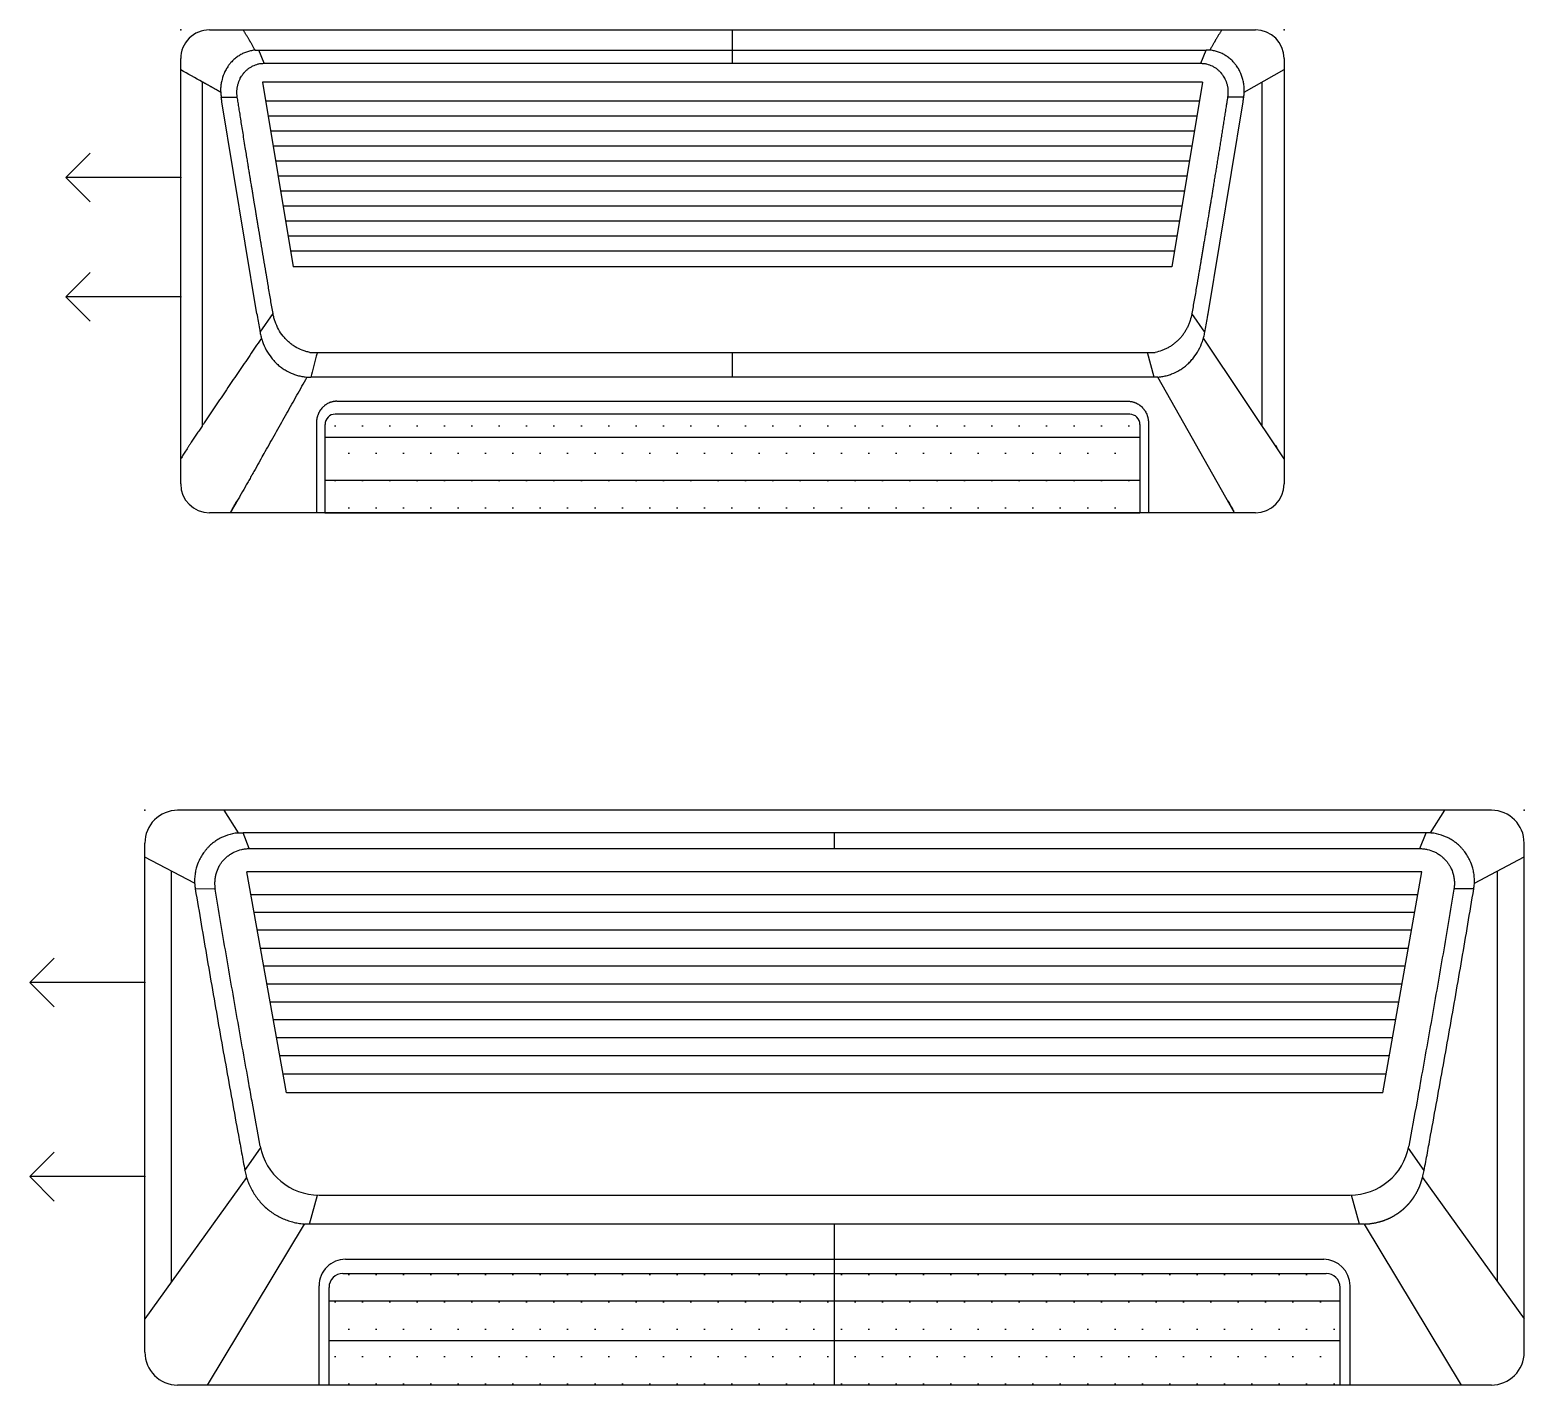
# Model space of a CAD drawing. Header units: millimetres. Extents: x -1305 to 107762, y -9150 to 56526.
# Drawn here: x 55170 to 56470, y 37075 to 38254 of the extents above; entities that cross this region are included whole.
import ezdxf

# ---------------------------------------------------------------- set-up
doc = ezdxf.new("R2010")
doc.units = ezdxf.units.MM
for name, color, linetype in [('DVM_INDOOR', 7, 'Continuous'), ('DVM_UNIT_BP', 7, 'Continuous'), ('DVM_UNIT_DP', 4, 'Continuous'), ('DVM_UNIT_LP', 3, 'Continuous')]:
    doc.layers.add(name, color=color, linetype=linetype)

# ---------------------------------------------------------------- blocks, each defined once
blk = doc.blocks.new('DVM_DP_VEC')
at = {"layer": 'DVM_UNIT_DP', "color": 0}
blk.add_line((0, 0), (100, 0), dxfattribs=at)
blk.add_lwpolyline([(78.8, 21.2), (100, 0), (78.8, -21.2)], dxfattribs=at)
blk.add_point((0, 0), dxfattribs=at)
blk = doc.blocks.new('DVM_LP_VEC')
at = {"layer": 'DVM_UNIT_LP', "color": 0}
blk.add_line((0, 0), (100, 0), dxfattribs=at)
blk.add_lwpolyline([(78.8, 21.2), (100, 0), (78.8, -21.2)], dxfattribs=at)
blk.add_point((0, 0), dxfattribs=at)
blk = doc.blocks.new('DVM_ID_CST_WF1W_AP_740X135X360_T_BLO')
at = {"layer": 'DVM_INDOOR'}
h = blk.add_hatch(dxfattribs=at)
h.set_pattern_fill('DOTS', color=0, scale=15)
h.paths.add_polyline_path([(354.5, 353.2), (-354.5, 353.2), (-354.5, 342.2, 0.414214), (-345.6, 333.3), (345.6, 333.3, 0.414214), (354.5, 342.2)])
h.paths.add_polyline_path([(354.5, 390.7), (-354.5, 390.7), (-354.5, 353.2), (354.5, 353.2)])
h.paths.add_polyline_path([(354.5, 419), (-354.5, 419), (-354.5, 390.7), (354.5, 390.7)])
at = {"layer": 'DVM_INDOOR', "color": 0}
for p, q in [((-455, 419), (455, 419)), ((-436.9, 419), (-370, 301)), ((354.5, 419), (-354.5, 419)), ((-354.5, 342.2), (-354.5, 419)), ((354.5, 342.2), (354.5, 419)), ((362, 343.2), (362, 419)), ((-480, 24), (-480, 394)), ((354.5, 390.7), (-354.5, 390.7)), ((480, 394), (480, 24)), ((-480, 372.1), (-409.8, 267.2)), ((354.5, 353.2), (-354.5, 353.2)), ((-461, 343.7), (-461, 44.4)), ((461, 342.9), (461, 44.4)), ((-345.6, 333.3), (345.6, 333.3)), ((344.2, 322.1), (-344.2, 322.1)), ((-366.8, 301.1), (366.8, 301.2)), ((-366.8, 301.2), (-361.2, 279.6)), ((-0.1, 301.1), (-0.1, 279.6)), ((364.1, 279.6), (-364.2, 279.6)), ((-411, 262), (-399.7, 245.8)), ((411, 262), (399.6, 245.8)), ((-413.8, 246), (-444.2, 61.5)), ((413.8, 246), (444.2, 61.5)), ((-409, 44.6), (-382.4, 205.1)), ((-382.4, 205.1), (382.3, 205.1)), ((408.9, 44.6), (382.3, 205.1)), ((-384.6, 191.5), (384.5, 191.5)), ((-386.8, 178.4), (386.7, 178.4)), ((-389, 165.4), (388.9, 165.4)), ((-391.1, 152.4), (391, 152.4)), ((-393.3, 139.4), (393.2, 139.4)), ((-395.5, 126.3), (395.3, 126.3)), ((-397.7, 113.2), (397.5, 113.2)), ((-399.8, 100.2), (399.7, 100.2)), ((-402, 87.1), (401.9, 87.1)), ((-404.1, 74.1), (404, 74.1)), ((-445.2, 53.2), (-480, 33.5)), ((-444.8, 57.4), (-430.8, 57.4)), ((-406.3, 61.1), (406.2, 61.1)), ((444.8, 57.4), (430.8, 57.4)), ((-409, 44.6), (408.9, 44.6)), ((-407.4, 28), (-412.2, 16.5)), ((407.4, 28), (-407.4, 28)), ((0, 28), (0, -1)), ((407.4, 28), (412.2, 16.5)), ((412.2, 16.5), (-412.2, 16.5)), ((455, -1), (-455, -1))]:
    blk.add_line(p, q, dxfattribs=at)
for centre, radius, start, end in [((-455, 394), 25, 90, 180), ((455, 394), 25, 0, 90), ((-345.6, 342.2), 8.88, 180, 270), ((345.6, 342.2), 8.88, 270, 0), ((-455, 24), 25, 180, 270), ((455, 24), 25, 270, 0)]:
    blk.add_arc(centre, radius, start, end, dxfattribs=at)
for points, knots in [([(-435, 415.7), (-435.1, 415.8), (-435.4, 416.3), (-435.7, 416.9), (-436, 417.4)], [0, 0, 0, 0, 0.106736, 1, 1, 1, 1]), ([(-362, 386.1), (-362, 386.2), (-362, 386.4), (-362, 386.7), (-362, 386.9), (-362, 387.4), (-362, 387.7), (-362, 388.7), (-362, 389.4), (-362, 391.4), (-362, 392.7), (-362, 395.3), (-362, 396.6), (-362, 399.3), (-362, 400.6), (-362, 403.2), (-362, 404.5), (-362, 407.1), (-362, 408.4), (-362, 411), (-362, 412.2), (-362, 414.8), (-362, 416.1), (-362, 417.4), (-362, 417.9), (-362, 418.5), (-362, 419)], [0, 0, 0, 0, 0.015625, 0.015625, 0.03125, 0.03125, 0.0625, 0.0625, 0.125, 0.125, 0.25, 0.25, 0.375, 0.375, 0.5, 0.5, 0.625, 0.625, 0.75, 0.75, 0.875, 0.875, 1, 1, 1, 1.05432, 1.05432, 1.05432, 1.05432]), ([(418, 386.1), (418.2, 386.4), (418.8, 387.4), (419.7, 389.1), (420.8, 391.1), (422.3, 393.6), (424.8, 398.1), (427.7, 403.2), (429.9, 407), (430.6, 408.2), (432.7, 411.8), (434.8, 415.4), (436.9, 419)], [0, 0, 0, 0, 0.050139, 0.137081, 0.224022, 0.310963, 0.484846, 0.83261, 1, 1, 1, 1.496854, 1.496854, 1.496854, 1.496854]), ([(435, 415.7), (435.1, 415.8), (435.4, 416.3), (435.7, 416.9), (436, 417.4)], [0, 0, 0, 0, 0.106736, 1, 1, 1, 1]), ([(-430.6, 408.2), (-431.4, 409.5), (-432.8, 412), (-434.3, 414.5), (-435, 415.7)], [0, 0, 0, 0, 0.521062, 1, 1, 1, 1]), ([(435, 415.7), (434.3, 414.5), (432.8, 412), (431.4, 409.5), (430.6, 408.2)], [0, 0, 0, 0, 0.478938, 1, 1, 1, 1]), ([(-362, 343.2), (-362, 343.6), (-362, 344.3), (-362, 345.1), (-362, 345.4), (-362, 345.6), (-362, 345.7), (-362, 346.8), (-362, 347.7), (-362, 350.3), (-362, 352.1), (-362, 357.5), (-362, 361.1), (-362, 366.5), (-362, 369.1), (-362, 371.8), (-362, 373.6), (-362, 374.5), (-362, 377.2), (-362, 378.9), (-362, 381.2), (-362, 381.6), (-362, 382.5), (-362, 382.9), (-362, 383.8), (-362, 384.3), (-362, 385.2), (-362, 385.6), (-362, 386.1)], [0, 0, 0, 0, 0.03125, 0.046875, 0.054687, 0.054687, 0.0625, 0.0625, 0.125, 0.125, 0.25, 0.25, 0.5, 0.5, 0.625, 0.6875, 0.6875, 0.75, 0.75, 0.875, 0.875, 0.90625, 0.90625, 0.9375, 0.9375, 0.96875, 0.96875, 1, 1, 1, 1]), ([(410.1, 372.1), (410.4, 372.6), (412.1, 375.7), (414.6, 380.1), (416.9, 384.2), (417.8, 385.8), (418, 386.1)], [0, 0, 0, 0, 0.104224, 0.662054, 0.940968, 1, 1, 1, 1]), ([(410.1, 372.1), (408.9, 370), (406.2, 365.3), (402.1, 358), (397.7, 350.2), (391.8, 339.7), (384.5, 326.7), (377.1, 313.6), (372.3, 305.1), (370.4, 301.7), (370, 301)], [0, 0, 0, 0, 0.089531, 0.199634, 0.309737, 0.419839, 0.640044, 0.86025, 0.970352, 1, 1, 1, 1]), ([(473.9, 362.4), (474.7, 363.7), (476.3, 366.2), (478, 368.9), (478.8, 370.3), (478.9, 370.5), (479.2, 370.9), (479.5, 371.4), (479.8, 371.9), (479.9, 372), (479.9, 372.1), (480, 372.2)], [0, 0, 0, 0, 0.492452, 0.931007, 1, 1, 1, 1.177978, 1.177978, 1.177978, 1.215499, 1.215499, 1.215499, 1.215499]), ([(461, 342.9), (461.2, 343.2), (461.7, 344), (462.6, 345.4), (463.8, 347.1), (465.4, 349.4), (468.1, 353.5), (470.7, 357.4), (472.4, 360.1), (472.6, 360.4)], [0, 0, 0, 0, 0.037738, 0.137718, 0.237698, 0.337678, 0.537639, 0.93756, 1, 1, 1, 1]), ([(-357.4, 328.3), (-357.6, 328.6), (-357.8, 328.9), (-358.1, 329.3), (-358.3, 329.5), (-358.4, 329.7), (-358.5, 329.8), (-358.6, 329.9), (-359, 330.5), (-359.3, 331.1), (-359.9, 332.2), (-360.2, 332.8), (-360.7, 334), (-360.9, 334.7), (-361.2, 335.4), (-361.2, 335.5), (-361.2, 335.6), (-361.3, 335.9), (-361.4, 336.1), (-361.5, 336.6), (-361.5, 336.9), (-361.6, 337.3), (-361.6, 337.4), (-361.7, 337.6), (-361.7, 337.6), (-361.7, 337.8), (-361.7, 337.9), (-361.7, 338.1), (-361.8, 338.1), (-361.8, 338.5), (-361.8, 338.9), (-361.9, 339.5), (-361.9, 339.9), (-361.9, 340.5), (-361.9, 340.9), (-362, 341.5), (-362, 341.8), (-362, 342.5), (-362, 342.8), (-362, 343.2)], [0, 0, 0, 0, 0.0625, 0.0625, 0.09375, 0.109375, 0.109375, 0.125, 0.125, 0.25, 0.25, 0.375, 0.375, 0.5, 0.5, 0.515625, 0.515625, 0.53125, 0.5625, 0.5625, 0.625, 0.625, 0.640625, 0.640625, 0.65625, 0.65625, 0.671875, 0.671875, 0.6875, 0.6875, 0.75, 0.75, 0.8125, 0.8125, 0.875, 0.875, 0.9375, 0.9375, 1, 1, 1, 1]), ([(358.4, 329.6), (358.4, 329.7), (358.5, 329.8), (358.6, 329.9), (358.6, 329.9), (358.7, 330.1), (358.8, 330.3), (359.1, 330.6), (359.2, 330.9), (359.7, 331.7), (359.9, 332.2), (360.4, 333.3), (360.6, 333.8), (360.9, 334.7), (361, 334.9), (361.2, 335.4), (361.2, 335.5), (361.3, 335.8), (361.4, 336.2), (361.5, 336.7), (361.6, 337.1), (361.6, 337.2), (361.7, 337.5), (361.7, 337.7), (361.7, 338), (361.8, 338.1), (361.8, 338.4), (361.8, 338.6), (361.9, 339), (361.9, 339.3), (361.9, 339.9), (361.9, 340.2), (361.9, 340.8), (361.9, 341.1), (362, 341.7), (362, 342), (362, 342.6), (362, 342.9), (362, 343.2)], [0, 0, 0, 0, 0.015625, 0.015625, 0.03125, 0.03125, 0.0625, 0.0625, 0.125, 0.125, 0.25, 0.25, 0.375, 0.375, 0.4375, 0.4375, 0.46875, 0.46875, 0.5, 0.5625, 0.5625, 0.59375, 0.59375, 0.625, 0.625, 0.65625, 0.65625, 0.6875, 0.6875, 0.75, 0.75, 0.8125, 0.8125, 0.875, 0.875, 0.9375, 0.9375, 1, 1, 1, 1]), ([(409.8, 267.2), (410, 267.5), (411.8, 270.1), (416.7, 277.4), (424.7, 289.2), (432.7, 300.9), (439, 310.2), (443.8, 317.3), (448.5, 324.3), (453.2, 331.3), (457.2, 337.2), (459.7, 341), (460.8, 342.6), (461, 342.9)], [0, 0, 0, 0, 0.010955, 0.103774, 0.289412, 0.47505, 0.567869, 0.660688, 0.753507, 0.846326, 0.939144, 0.985554, 1, 1, 1, 1]), ([(-344.2, 322.1), (-344.5, 322.1), (-345.1, 322.1), (-345.7, 322.1), (-346.4, 322.2), (-347, 322.3), (-347.6, 322.4), (-348.2, 322.6), (-348.5, 322.6), (-349, 322.8), (-349.2, 322.8), (-349.4, 322.9), (-349.6, 323), (-349.7, 323), (-350, 323.1), (-350.6, 323.3), (-351.8, 323.9), (-352.6, 324.3), (-353.4, 324.8), (-353.7, 325), (-354.1, 325.3), (-354.2, 325.4), (-354.4, 325.5), (-354.6, 325.6), (-354.6, 325.7), (-355.2, 326.1), (-355.7, 326.5), (-356.6, 327.4), (-357, 327.9), (-357.4, 328.3)], [0, 0, 0, 0, 0.0625, 0.125, 0.125, 0.1875, 0.25, 0.25, 0.3125, 0.3125, 0.34375, 0.359375, 0.359375, 0.375, 0.375, 0.4375, 0.5, 0.625, 0.625, 0.6875, 0.6875, 0.71875, 0.734375, 0.734375, 0.75, 0.75, 0.875, 0.875, 1, 1, 1, 1]), ([(344.2, 322.1), (344.5, 322.1), (344.9, 322.1), (345.6, 322.1), (345.9, 322.2), (346.6, 322.2), (346.9, 322.3), (347.6, 322.4), (348, 322.5), (348.6, 322.7), (349, 322.8), (349.4, 322.9), (349.5, 322.9), (349.7, 323), (349.7, 323), (350, 323.1), (350.2, 323.2), (351, 323.5), (351.6, 323.8), (352.5, 324.3), (353.1, 324.6), (353.7, 325), (354.1, 325.3), (354.3, 325.4), (354.5, 325.6), (354.6, 325.6), (354.7, 325.7), (355, 326), (355.4, 326.3), (355.9, 326.8), (356.4, 327.2), (356.9, 327.7), (357.6, 328.5), (358, 329.1), (358.4, 329.6)], [0, 0, 0, 0, 0.0625, 0.0625, 0.125, 0.125, 0.1875, 0.1875, 0.25, 0.25, 0.3125, 0.3125, 0.328125, 0.328125, 0.34375, 0.34375, 0.375, 0.375, 0.5, 0.5, 0.5625, 0.625, 0.625, 0.65625, 0.65625, 0.671875, 0.671875, 0.6875, 0.75, 0.75, 0.8125, 0.875, 0.875, 1, 1, 1, 1]), ([(-370, 301), (-370.2, 301), (-371.1, 301), (-372.6, 300.8), (-375.2, 300.4), (-378.4, 299.6), (-383.3, 298), (-388.1, 295.6), (-392.5, 292.7), (-395.6, 290.2), (-398.5, 287.4), (-402, 283.3), (-405.8, 277.6), (-408.3, 272), (-409.4, 268.4), (-409.7, 267.5), (-409.8, 267.2)], [0, 0, 0, 0, 0.012226, 0.048215, 0.084203, 0.15618, 0.228157, 0.372111, 0.444088, 0.516065, 0.588042, 0.660018, 0.803972, 0.947926, 0.983915, 1, 1, 1, 1]), ([(-370, 301), (-369.6, 301.1), (-368.5, 301.1), (-367.4, 301.2), (-366.8, 301.2)], [0, 0, 0, 0, 0.39769, 1, 1, 1, 1]), ([(361.2, 279.6), (361.4, 280.1), (361.5, 280.6), (361.6, 281.2), (361.8, 281.7), (361.9, 282.3), (362.1, 282.8), (363.6, 288.9), (365.2, 295.1), (366.8, 301.2)], [-0.176159, -0.176159, -0.176159, -0.176159, -0.087991, -0.087991, -0.087991, 0, 0, 0, 1, 1, 1, 1]), ([(370, 301), (369.6, 301.1), (368.5, 301.1), (367.4, 301.2), (366.8, 301.2)], [0, 0, 0, 0, 0.39769, 1, 1, 1, 1]), ([(409.8, 267.2), (409.7, 267.5), (409.4, 268.4), (408.3, 272), (405.8, 277.6), (402, 283.3), (398.5, 287.4), (395.6, 290.2), (392.5, 292.7), (388.1, 295.6), (383.3, 298), (378.4, 299.6), (375.2, 300.4), (372.6, 300.8), (371.1, 301), (370.2, 301), (370, 301)], [0, 0, 0, 0, 0.016085, 0.052074, 0.196028, 0.339982, 0.411958, 0.483935, 0.555912, 0.627889, 0.771843, 0.84382, 0.915797, 0.951785, 0.987774, 1, 1, 1, 1]), ([(-399.7, 245.8), (-399.3, 247.9), (-398.8, 249.9), (-397.8, 252.9), (-397.5, 253.9), (-396.7, 255.9), (-396.2, 256.8), (-395.3, 258.7), (-394.8, 259.6), (-393.7, 261.4), (-393.2, 262.3), (-392, 264), (-391.4, 264.9), (-390.1, 266.5), (-388.7, 268), (-387.2, 269.5), (-385.7, 270.8), (-384.9, 271.5), (-383.3, 272.8), (-382.5, 273.3), (-380.8, 274.5), (-379.9, 275), (-378.1, 276), (-377.2, 276.4), (-375.4, 277.2), (-374.5, 277.6), (-371.6, 278.6), (-369.7, 279.2), (-367.7, 279.5)], [0, 0, 0, 0, 0.125, 0.125, 0.1875, 0.1875, 0.25, 0.25, 0.3125, 0.3125, 0.375, 0.375, 0.4375, 0.4375, 0.5, 0.5625, 0.5625, 0.625, 0.625, 0.6875, 0.6875, 0.75, 0.75, 0.8125, 0.8125, 0.875, 0.875, 1, 1, 1, 1]), ([(-364.3, 279.6), (-365, 279.6), (-365.6, 279.6), (-366.5, 279.6), (-366.6, 279.6), (-366.7, 279.6)], [0, 0, 0, 0, 0.821787, 0.821787, 1, 1, 1, 1]), ([(364.1, 279.6), (364.1, 279.6), (364.1, 279.6), (364.1, 279.6), (364.1, 279.6), (364.1, 279.6)], [0, 0, 0, 0, 0.5, 0.5, 1, 1, 1, 1]), ([(366.7, 279.6), (366.1, 279.6), (365.4, 279.6), (364.6, 279.6), (364.4, 279.6), (364.2, 279.6)], [0, 0, 0, 0, 0.786931, 0.786931, 1, 1, 1, 1]), ([(367.7, 279.5), (368.8, 279.3), (371.1, 278.8), (375.4, 277.4), (379.6, 275.3), (383.4, 272.7), (386.2, 270.5), (388.7, 268), (391.8, 264.5), (395.1, 259.5), (397.3, 254.5), (398.4, 251.1), (399.1, 248.8), (399.5, 247), (399.7, 245.8)], [0, 0, 0, 0, 0.071326, 0.142762, 0.285635, 0.357072, 0.428508, 0.499945, 0.571381, 0.714254, 0.857127, 0.892845, 0.928564, 1, 1, 1, 1]), ([(-411, 262), (-411.3, 259.9), (-412.1, 255.6), (-413, 250.3), (-413.6, 247.1), (-413.8, 246)], [0, 0, 0, 0, 0.398172, 0.796343, 1, 1, 1, 1]), ([(-409.8, 267.2), (-409.9, 266.8), (-410.4, 265.1), (-410.7, 263.4), (-411, 262)], [0, 0, 0, 0, 0.21662, 1, 1, 1, 1]), ([(411, 262), (410.7, 263.4), (410.4, 265.1), (409.9, 266.8), (409.8, 267.2)], [0, 0, 0, 0, 0.78338, 1, 1, 1, 1]), ([(413.8, 246), (413.6, 247.1), (413, 250.3), (412.1, 255.6), (411.3, 259.9), (411, 262)], [0, 0, 0, 0, 0.203657, 0.601828, 1, 1, 1, 1]), ([(-405.5, 211.7), (-404.9, 215.2), (-403.7, 222.7), (-402.1, 232.1), (-400.7, 239.9), (-400, 243.8), (-399.7, 245.8)], [0, 0, 0, 0, 0.309267, 0.654634, 0.827317, 1, 1, 1, 1]), ([(399.7, 245.8), (400, 243.8), (400.7, 239.9), (402.1, 232.1), (403.7, 222.7), (404.9, 215.2), (405.5, 211.7)], [0, 0, 0, 0, 0.172683, 0.345367, 0.690733, 1, 1, 1, 1]), ([(-430.8, 57.4), (-430.7, 57.9), (-430.6, 58.9), (-430.3, 60.3), (-430.1, 61.8), (-429.9, 63.2), (-429.5, 65.8), (-428.9, 69.5), (-428.1, 74.4), (-427.3, 79.3), (-426.5, 84.2), (-425.8, 89.1), (-425, 94), (-424.2, 98.9), (-423.4, 103.8), (-422.6, 108.7), (-421.8, 113.6), (-421, 118.5), (-420.2, 123.4), (-419.4, 128.3), (-418.6, 133.2), (-418, 136.9), (-417.6, 139.4), (-417.4, 140.9), (-417.1, 142.8), (-416.7, 145), (-416.3, 147.6), (-415.8, 150.5), (-415.3, 153.7), (-414.7, 157.3), (-414, 161.2), (-413.3, 165.5), (-412.6, 170.1), (-411.8, 174.6), (-411.1, 178.9), (-410.4, 182.9), (-409.8, 186.7), (-409.2, 190.3), (-408.6, 193.8), (-408, 197.2), (-407.5, 200.4), (-407, 203.4), (-406.5, 206.3), (-406, 209.1), (-405.7, 210.9), (-405.5, 211.7)], [0, 0, 0, 0, 0.009386, 0.018773, 0.028159, 0.037545, 0.046931, 0.078652, 0.110373, 0.142093, 0.173812, 0.205531, 0.23725, 0.268968, 0.300686, 0.332404, 0.364122, 0.395839, 0.427558, 0.459276, 0.490995, 0.522714, 0.530462, 0.540414, 0.552571, 0.566932, 0.583498, 0.602267, 0.623241, 0.646419, 0.671801, 0.699386, 0.729175, 0.761167, 0.787726, 0.813316, 0.837936, 0.861587, 0.884268, 0.90598, 0.926722, 0.946495, 0.965299, 0.983134, 1, 1, 1, 1]), ([(405.5, 211.7), (405.6, 211.3), (405.8, 210.5), (406, 209.2), (406.2, 207.9), (406.4, 206.7), (406.6, 205.4), (406.8, 204.1), (407.1, 202.8), (407.3, 201.6), (407.5, 200.3), (407.7, 199), (407.9, 197.8), (408.1, 196.5), (408.3, 195.2), (408.6, 194), (408.8, 192.7), (409, 191.4), (409.2, 190.2), (409.4, 188.9), (409.6, 187.6), (409.8, 186.3), (410, 185.1), (410.3, 183.8), (410.5, 182.5), (410.7, 181.3), (410.9, 180), (411.1, 178.7), (411.3, 177.5), (411.5, 176.2), (411.7, 174.9), (412, 173.7), (412.2, 172.4), (412.4, 171.1), (412.6, 169.8), (412.8, 168.6), (413, 167.3), (413.2, 166), (413.4, 164.8), (413.7, 163.5), (413.9, 162.2), (414.1, 161), (414.3, 159.7), (414.5, 158.4), (414.7, 157.1), (414.9, 155.9), (415.1, 154.6), (415.3, 153.3), (415.5, 152.1), (415.8, 150.8), (416, 149.5), (416.2, 148.3), (416.4, 147), (416.6, 145.7), (416.8, 144.5), (417, 143.2), (417.2, 141.9), (417.4, 140.6), (417.6, 139.4), (417.8, 138.2), (418, 137), (418.3, 135.6), (418.6, 133.7), (419, 131.3), (419.4, 128.5), (420, 125.1), (420.6, 121.3), (421.3, 117), (422.1, 112.2), (422.9, 106.9), (423.9, 100.8), (425, 94.2), (426, 87.4), (427.1, 81.1), (428, 75.2), (428.8, 69.8), (429.5, 65.5), (430, 62.2), (430.4, 59.8), (430.7, 58.2), (430.8, 57.4)], [0, 0, 0, 0, 0.008229, 0.016457, 0.024686, 0.032914, 0.041143, 0.049372, 0.0576, 0.065829, 0.074057, 0.082286, 0.090515, 0.098743, 0.106972, 0.115201, 0.123429, 0.131658, 0.139887, 0.148115, 0.156344, 0.164573, 0.172802, 0.181031, 0.189259, 0.197488, 0.205717, 0.213946, 0.222175, 0.230404, 0.238633, 0.246862, 0.255091, 0.26332, 0.271549, 0.279778, 0.288007, 0.296236, 0.304465, 0.312694, 0.320924, 0.329153, 0.337382, 0.345612, 0.353841, 0.36207, 0.3703, 0.378529, 0.386759, 0.394988, 0.403218, 0.411447, 0.419677, 0.427907, 0.436137, 0.444366, 0.452596, 0.460826, 0.469056, 0.477286, 0.483305, 0.49245, 0.504719, 0.520112, 0.538631, 0.560274, 0.585042, 0.612935, 0.643953, 0.678095, 0.715362, 0.762507, 0.806641, 0.847764, 0.885877, 0.920978, 0.953069, 0.968712, 0.984356, 1, 1, 1, 1]), ([(-445.2, 53.2), (-445.3, 52.7), (-445.3, 51.5), (-445.3, 49.1), (-444.9, 46), (-443.9, 41), (-442.2, 36.2), (-440, 32.4), (-438.8, 30.6), (-438.1, 29.5), (-437.5, 28.8), (-436.9, 28.1), (-436.1, 27.2), (-435, 26), (-433.7, 24.8), (-432.3, 23.6), (-430.8, 22.4), (-428.8, 21.1), (-425.1, 19), (-421.1, 17.6), (-417.6, 16.9), (-416.2, 16.7), (-415.5, 16.6), (-415.3, 16.6)], [0, 0, 0, 0, 0.027593, 0.063273, 0.134631, 0.20599, 0.348707, 0.420066, 0.455745, 0.473585, 0.491424, 0.509264, 0.527103, 0.562783, 0.598462, 0.634141, 0.669821, 0.7055, 0.776858, 0.919576, 0.955255, 0.990934, 1, 1, 1, 1]), ([(-444.8, 57.4), (-445, 56.1), (-445.2, 54.7), (-445.2, 53.3), (-445.2, 53.2)], [0, 0, 0, 0, 0.89822, 1, 1, 1, 1]), ([(-428.2, 41), (-428.2, 41.2), (-429.1, 42.9), (-430.1, 45.7), (-430.9, 49.2), (-431.1, 51.5), (-431.1, 53.3), (-431.1, 55.1), (-430.9, 56.5), (-430.8, 57.4)], [0, 0, 0, 0, 0.029129, 0.352752, 0.514564, 0.676376, 0.757282, 0.838188, 1, 1, 1, 1]), ([(415.3, 16.6), (415.5, 16.6), (416.2, 16.7), (417.6, 16.9), (421.1, 17.6), (425.1, 19), (428.8, 21.1), (430.8, 22.4), (432.3, 23.6), (433.7, 24.8), (435, 26), (436.1, 27.2), (436.9, 28.1), (437.5, 28.8), (438.1, 29.5), (438.8, 30.6), (440, 32.4), (442.2, 36.2), (443.9, 41), (444.9, 46), (445.3, 49.1), (445.3, 51.5), (445.3, 52.7), (445.2, 53.2)], [0, 0, 0, 0, 0.009066, 0.044745, 0.080424, 0.223142, 0.2945, 0.330179, 0.365859, 0.401538, 0.437217, 0.472897, 0.490736, 0.508576, 0.526415, 0.544255, 0.579934, 0.651293, 0.79401, 0.865369, 0.936727, 0.972407, 1, 1, 1, 1]), ([(430.8, 57.4), (430.9, 56.5), (431.1, 55.1), (431.1, 53.3), (431.1, 51.5), (430.9, 49.2), (430.1, 45.7), (429.1, 42.9), (428.2, 41.2), (428.2, 41)], [0, 0, 0, 0, 0.161812, 0.242718, 0.323624, 0.485436, 0.647248, 0.970871, 1, 1, 1, 1]), ([(445.2, 53.2), (445.2, 53.3), (445.2, 54.7), (445, 56.1), (444.8, 57.4)], [0, 0, 0, 0, 0.10178, 1, 1, 1, 1]), ([(445.2, 53.2), (445.4, 53.1), (445.9, 52.8), (446.5, 52.5), (447.1, 52.1), (447.7, 51.8), (448.3, 51.4), (449, 51.1), (449.6, 50.7), (450.3, 50.3), (451, 50), (451.6, 49.6), (452.3, 49.2), (453, 48.8), (453.7, 48.4), (454.4, 48), (455.1, 47.6), (455.9, 47.2), (456.6, 46.8), (457.2, 46.5), (457.6, 46.2), (457.9, 46.1), (458.3, 45.9), (458.6, 45.7), (458.9, 45.6), (459.2, 45.4), (459.5, 45.2), (459.8, 45.1), (460.1, 44.9), (460.4, 44.7), (460.7, 44.5), (460.9, 44.4), (461, 44.4), (461, 44.4), (461, 44.4), (461, 44.4), (467.3, 40.8), (473.7, 37.3), (480, 33.8)], [0, 0, 0, 0, 0.037955, 0.076452, 0.11549, 0.15507, 0.195192, 0.235857, 0.277063, 0.318813, 0.361106, 0.403942, 0.447322, 0.491246, 0.535716, 0.58073, 0.62629, 0.672397, 0.71905, 0.76625, 0.785405, 0.804619, 0.823892, 0.843223, 0.862614, 0.882063, 0.901572, 0.921139, 0.940766, 0.960451, 0.980196, 1, 1, 1, 1, 1, 1, 2.206425, 2.206425, 2.206425, 2.206425]), ([(-407.4, 28), (-407.9, 28), (-408.7, 28.1), (-410, 28.2), (-411.3, 28.3), (-413.8, 28.9), (-416.7, 29.9), (-419.3, 31.4), (-420.8, 32.4), (-421.8, 33.2), (-422.8, 34), (-423.8, 35), (-424.5, 35.8), (-425.1, 36.4), (-425.5, 37), (-425.9, 37.5), (-426.4, 38.2), (-427.2, 39.4), (-427.8, 40.4), (-428.2, 41)], [0, 0, 0, 0, 0.050917, 0.101833, 0.15275, 0.203666, 0.407333, 0.509166, 0.560082, 0.610999, 0.661916, 0.712832, 0.763749, 0.789207, 0.814665, 0.840124, 0.865582, 0.916499, 1, 1, 1, 1]), ([(428.2, 41), (427.8, 40.4), (427.2, 39.4), (426.4, 38.2), (425.9, 37.5), (425.5, 37), (425.1, 36.4), (424.5, 35.8), (423.8, 35), (422.8, 34), (421.8, 33.2), (420.8, 32.4), (419.3, 31.4), (416.7, 29.9), (413.8, 28.9), (411.3, 28.3), (410, 28.2), (408.7, 28.1), (407.9, 28), (407.4, 28)], [0, 0, 0, 0, 0.083501, 0.134418, 0.159876, 0.185335, 0.210793, 0.236251, 0.287168, 0.338084, 0.389001, 0.439918, 0.490834, 0.592667, 0.796334, 0.84725, 0.898167, 0.949083, 1, 1, 1, 1]), ([(-425.8, -1), (-425.4, -0.3), (-424.9, 0.3), (-424.5, 1), (-424.4, 1.1), (-423.9, 1.9), (-423, 3.4), (-421.7, 5.5), (-420.7, 7.1), (-420.1, 8.2), (-419.9, 8.5), (-419.8, 8.8), (-419.6, 9), (-419.4, 9.4), (-418.8, 10.4), (-417.9, 12.1), (-416.6, 14.3), (-415.8, 15.9), (-415.3, 16.6)], [-0.138988, -0.138988, -0.138988, -0.138988, 0, 0, 0, 0.03065, 0.169129, 0.307607, 0.446086, 0.480706, 0.502343, 0.515325, 0.528308, 0.549945, 0.584564, 0.723043, 0.861521, 1, 1, 1, 1]), ([(-415.3, 16.6), (-414.9, 16.6), (-413.8, 16.5), (-412.8, 16.5), (-412.2, 16.5)], [0, 0, 0, 0, 0.427232, 1, 1, 1, 1]), ([(415.3, 16.6), (414.9, 16.6), (413.8, 16.5), (412.8, 16.5), (412.2, 16.5)], [0, 0, 0, 0, 0.427232, 1, 1, 1, 1]), ([(415.3, 16.6), (415.8, 15.9), (416.6, 14.3), (417.9, 12.1), (418.8, 10.4), (419.4, 9.4), (419.6, 9), (419.8, 8.8), (419.9, 8.5), (420.1, 8.2), (420.7, 7.1), (421.7, 5.5), (423, 3.4), (423.9, 1.9), (424.4, 1.1), (424.5, 1), (424.9, 0.3), (425.4, -0.3), (425.8, -1)], [0, 0, 0, 0, 0.138479, 0.276957, 0.415436, 0.450055, 0.471693, 0.484675, 0.497657, 0.519295, 0.553914, 0.692393, 0.830871, 0.96935, 1, 1, 1, 1.138988, 1.138988, 1.138988, 1.138988])]:
    blk.add_open_spline(points, degree=3, knots=knots, dxfattribs=at)
for points in [[(-473.9, 362.4), (-473.5, 361.8), (-473.1, 361.1), (-472.6, 360.4)], [(472.6, 360.4), (473.1, 361.1), (473.5, 361.8), (473.9, 362.4)], [(358.4, 329.7), (358.4, 329.7), (358.4, 329.7), (358.4, 329.6)], [(-366.7, 279.6), (-367.1, 279.6), (-367.4, 279.6), (-367.7, 279.5)], [(-364.2, 279.6), (-364.2, 279.6), (-364.3, 279.6), (-364.3, 279.6)], [(-364.3, 279.6), (-364.3, 279.6), (-364.3, 279.6), (-364.3, 279.6)], [(364.2, 279.6), (364.2, 279.6), (364.2, 279.6), (364.1, 279.6)], [(367.7, 279.5), (367.4, 279.6), (367.1, 279.6), (366.7, 279.6)], [(-444.2, 61.5), (-444.4, 60.1), (-444.6, 58.8), (-444.8, 57.4)], [(444.2, 61.5), (444.4, 60.1), (444.6, 58.8), (444.8, 57.4)]]:
    blk.add_open_spline(points, degree=3, dxfattribs=at)
at = {"layer": 'DVM_UNIT_BP'}
for p in [(-480, -1), (480, -1)]:
    blk.add_point(p, dxfattribs=at)
at = {"layer": 'DVM_UNIT_DP'}
blk.add_blockref('DVM_DP_VEC', (480, 231.1), dxfattribs=at)
at = {"layer": 'DVM_UNIT_LP'}
blk.add_blockref('DVM_LP_VEC', (480, 127.4), dxfattribs=at)
blk = doc.blocks.new('DVM_ID_CST_WF1W_AP_970X135X410_T_BLO')
at = {"layer": 'DVM_INDOOR'}
h = blk.add_hatch(dxfattribs=at)
h.set_pattern_fill('DOTS', color=0, scale=15)
h.paths.add_polyline_path([(439.8, 426.9), (-439.8, 426.9), (-439.8, 415.1, 0.414214), (-427.8, 403.1), (427.8, 403.1, 0.414214), (439.8, 415.1)])
h.paths.add_polyline_path([(439.8, 461.7), (-439.8, 461.7), (-439.8, 426.9), (439.8, 426.9)])
h.paths.add_polyline_path([(439.8, 500.1), (-439.8, 500.1), (-439.8, 461.7), (439.8, 461.7)])
at = {"layer": 'DVM_INDOOR', "color": 0}
for p, q in [((-571.5, 500.1), (571.5, 500.1)), ((-545.5, 500.1), (-461, 360)), ((-448.5, 500.1), (-448.5, 413.7)), ((-439.8, 500.1), (-439.8, 415.1)), ((0, 499.5), (0, 360)), ((439.8, 500.1), (439.8, 415.1)), ((448.5, 500.1), (448.5, 413.7)), ((545.5, 500.1), (461, 360)), ((-600, 471.6), (-600, 28.6)), ((600, 471.6), (600, 28.6)), ((-439.6, 461.7), (439.8, 461.7)), ((-511.5, 319.5), (-600, 442.6)), ((511.5, 319.5), (600, 442.6)), ((439.8, 426.9), (-439.8, 426.9)), ((-576.8, 410.1), (-576.8, 52.9)), ((427.8, 403.1), (-427.8, 403.1)), ((576.8, 410.1), (576.8, 53)), ((425.5, 390.7), (-425.6, 390.7)), ((-461, 360), (460.9, 360)), ((-456.7, 360), (-449.8, 334.8)), ((456.7, 360), (449.8, 334.8)), ((448.5, 334.8), (-448.5, 334.8)), ((-513, 313.3), (-499.3, 293.9)), ((513, 313.3), (499.3, 293.9)), ((-476.9, 245.9), (-511.1, 53.5)), ((-476.9, 245.9), (476.9, 245.9)), ((476.9, 245.9), (511.2, 53.5)), ((-479.8, 229.5), (479.8, 229.5)), ((-482.6, 213.6), (482.6, 213.6)), ((-485.4, 198), (485.4, 198)), ((-488.2, 182.4), (488.2, 182.4)), ((-490.9, 167), (490.9, 167)), ((-493.7, 151.4), (493.7, 151.4)), ((-496.5, 135.8), (496.5, 135.8)), ((-499.3, 120.2), (499.3, 120.2)), ((-502.1, 104.4), (502.1, 104.4)), ((-504.8, 89.1), (504.8, 89.1)), ((-556.2, 68.5), (-538.9, 68.5)), ((-507.6, 73.5), (507.6, 73.5)), ((538.9, 68.6), (556.2, 68.5)), ((-556.7, 63.5), (-600, 40.7)), ((-511.1, 53.5), (511.2, 53.5)), ((556.7, 63.5), (600, 40.8)), ((-509.2, 33.4), (-514.6, 19.6)), ((509.2, 33.4), (-509.2, 33.4)), ((0, 33.4), (0, 19.6)), ((509.2, 33.4), (514.6, 19.6)), ((-518.6, 19.8), (-530.9, 0.1)), ((-514.6, 19.6), (514.6, 19.6)), ((518.6, 19.8), (530.9, 0.1)), ((-571.5, 0.1), (571.5, 0.1))]:
    blk.add_line(p, q, dxfattribs=at)
for centre, radius, start, end in [((-571.5, 471.6), 28.5, 89.9991, 180), ((571.5, 471.6), 28.5, 0, 89.9991), ((-425.5, 413.7), 23, 180, 270), ((-427.8, 415.1), 12, 180, 270), ((425.5, 413.7), 23, 270, 0), ((427.8, 415.1), 12, 270, 0), ((-448.5, 282.8), 52, 90, 169.5496), ((448.5, 282.8), 52, 10.4498, 90), ((-571.5, 28.6), 28.5, 180, 269.9991), ((571.5, 28.6), 28.5, 269.9991, 0)]:
    blk.add_arc(centre, radius, start, end, dxfattribs=at)
for points, knots in [([(-461, 360), (-461.1, 360), (-461.2, 360), (-461.3, 360), (-461.4, 360), (-461.5, 360), (-461.6, 360), (-461.8, 360), (-461.9, 359.9), (-462, 359.9), (-462.1, 359.9), (-462.3, 359.9), (-462.4, 359.9), (-462.5, 359.9), (-462.6, 359.9), (-462.8, 359.9), (-462.9, 359.9), (-463, 359.9), (-463.1, 359.9), (-463.2, 359.9), (-463.4, 359.9), (-463.5, 359.9), (-463.6, 359.9), (-463.7, 359.8), (-463.9, 359.8), (-464, 359.8), (-464.1, 359.8), (-464.2, 359.8), (-464.3, 359.8), (-464.5, 359.8), (-464.6, 359.8), (-464.7, 359.8), (-464.8, 359.7), (-465, 359.7), (-465.1, 359.7), (-465.2, 359.7), (-465.3, 359.7), (-465.4, 359.7), (-465.6, 359.7), (-465.7, 359.7), (-465.8, 359.6), (-466.3, 359.6), (-467.1, 359.5), (-468.1, 359.3), (-468.9, 359.2), (-469.5, 359.1), (-469.8, 359.1), (-469.8, 359), (-469.9, 359), (-470, 359), (-470.1, 359), (-470.3, 359), (-470.7, 358.9), (-471.4, 358.7), (-472.3, 358.5), (-473.1, 358.3), (-473.7, 358.2), (-474.2, 358), (-474.6, 357.9), (-475, 357.8), (-475.4, 357.7), (-475.8, 357.6), (-476, 357.5), (-476.2, 357.5), (-476.3, 357.4), (-476.4, 357.4), (-476.5, 357.4), (-476.6, 357.3), (-476.9, 357.2), (-477.2, 357.1), (-477.6, 357), (-477.9, 356.9), (-478, 356.8), (-478.2, 356.8), (-478.3, 356.8), (-478.4, 356.7), (-478.6, 356.6), (-479, 356.5), (-479.5, 356.3), (-480.1, 356), (-480.8, 355.8), (-481.3, 355.5), (-481.8, 355.3), (-482.1, 355.2), (-482.4, 355.1), (-482.6, 355), (-482.8, 354.9), (-483, 354.8), (-483.2, 354.7), (-483.4, 354.6), (-483.6, 354.5), (-483.8, 354.4), (-484.1, 354.2), (-484.3, 354.1), (-484.5, 354), (-484.8, 353.9), (-485.1, 353.7), (-485.3, 353.6), (-485.7, 353.4), (-486, 353.2), (-486.4, 353), (-486.7, 352.8), (-487, 352.6), (-487.5, 352.3), (-488.1, 352), (-488.6, 351.7), (-489, 351.4), (-489.5, 351.1), (-489.9, 350.8), (-490.3, 350.6), (-490.5, 350.4), (-490.7, 350.2), (-491, 350.1), (-491.2, 349.9), (-491.6, 349.6), (-492, 349.3), (-492.3, 349.1), (-492.5, 348.9), (-492.7, 348.8), (-492.8, 348.7), (-492.9, 348.6), (-493, 348.6), (-493, 348.5), (-493.1, 348.5), (-493.1, 348.5), (-493.1, 348.4), (-493.2, 348.4), (-493.2, 348.4), (-493.2, 348.4), (-493.2, 348.4), (-493.2, 348.4), (-493.2, 348.4), (-493.2, 348.4), (-493.2, 348.4), (-493.2, 348.4), (-493.2, 348.4), (-493.2, 348.4), (-493.2, 348.4), (-493.2, 348.4), (-493.2, 348.4), (-493.2, 348.4), (-493.2, 348.4), (-493.2, 348.4), (-493.2, 348.4), (-493.2, 348.4), (-493.2, 348.4), (-493.2, 348.4), (-493.2, 348.4), (-493.2, 348.4), (-493.2, 348.4), (-493.2, 348.4), (-493.2, 348.4), (-493.2, 348.4), (-493.2, 348.4), (-493.2, 348.4), (-493.2, 348.4), (-493.2, 348.4), (-493.2, 348.4), (-493.2, 348.4), (-493.2, 348.4), (-493.2, 348.4), (-493.2, 348.4), (-493.2, 348.4), (-493.2, 348.4), (-493.2, 348.4), (-493.2, 348.4), (-493.2, 348.4), (-493.2, 348.4), (-493.2, 348.4), (-493.2, 348.4), (-493.2, 348.4), (-493.2, 348.4), (-493.2, 348.4), (-493.2, 348.4), (-493.2, 348.4), (-493.2, 348.4), (-493.2, 348.4), (-493.2, 348.4), (-493.2, 348.4), (-493.2, 348.4), (-493.2, 348.3), (-493.3, 348.3), (-493.3, 348.3), (-493.4, 348.3), (-493.4, 348.2), (-493.5, 348.1), (-493.6, 348.1), (-493.6, 348), (-493.7, 348), (-493.8, 347.9), (-493.9, 347.8), (-494.1, 347.7), (-494.2, 347.6), (-494.3, 347.5), (-494.4, 347.4), (-494.5, 347.3), (-494.7, 347.2), (-494.8, 347.1), (-494.9, 347), (-495, 346.9), (-495.1, 346.7), (-495.3, 346.6), (-495.4, 346.5), (-495.5, 346.4), (-495.6, 346.3), (-495.7, 346.2), (-495.9, 346.1), (-496, 346), (-496.1, 345.9), (-496.2, 345.8), (-496.3, 345.7), (-496.4, 345.6), (-496.6, 345.5), (-496.7, 345.4), (-496.8, 345.2), (-496.9, 345.1), (-497, 345), (-497.1, 344.9), (-497.2, 344.8), (-497.4, 344.7), (-497.5, 344.6), (-497.6, 344.5), (-497.7, 344.3), (-497.8, 344.2), (-497.9, 344.1), (-498, 344), (-498.1, 343.9), (-498.2, 343.8), (-498.4, 343.7), (-498.5, 343.5), (-498.6, 343.4), (-498.7, 343.3), (-498.8, 343.2), (-498.9, 343.1), (-499, 343), (-499.1, 342.9), (-499.2, 342.7), (-499.3, 342.6), (-499.4, 342.5), (-499.5, 342.4), (-499.7, 342.3), (-499.8, 342.1), (-499.9, 342), (-500, 341.9), (-500.1, 341.8), (-500.2, 341.7), (-500.3, 341.5), (-500.4, 341.4), (-500.5, 341.3), (-500.6, 341.2), (-500.7, 341.1), (-500.8, 340.9), (-500.9, 340.8), (-501.1, 340.6), (-501.2, 340.4), (-501.3, 340.3), (-501.4, 340.2), (-501.5, 340.1), (-501.6, 340), (-501.7, 339.8), (-501.8, 339.6), (-502, 339.4), (-502.1, 339.3), (-502.3, 339.1), (-502.4, 338.9), (-502.6, 338.7), (-502.7, 338.5), (-502.8, 338.3), (-503, 338.1), (-503.1, 337.9), (-503.3, 337.7), (-503.4, 337.6), (-503.4, 337.5), (-503.5, 337.5), (-503.5, 337.4), (-503.5, 337.4), (-503.5, 337.3), (-503.6, 337.3), (-503.6, 337.3), (-503.6, 337.3), (-503.6, 337.2), (-503.6, 337.2), (-503.6, 337.2), (-503.6, 337.2), (-503.6, 337.2), (-503.6, 337.2), (-503.6, 337.2), (-503.6, 337.2), (-503.6, 337.2), (-503.6, 337.2), (-503.6, 337.2), (-503.6, 337.2), (-503.6, 337.2), (-503.6, 337.2), (-503.6, 337.2), (-503.6, 337.2), (-503.6, 337.2), (-503.6, 337.2), (-503.6, 337.2), (-503.6, 337.2), (-503.6, 337.2), (-503.6, 337.2), (-503.6, 337.2), (-503.6, 337.2), (-503.6, 337.2), (-503.6, 337.2), (-503.6, 337.2), (-503.6, 337.2), (-503.6, 337.2), (-503.6, 337.2), (-503.6, 337.2), (-503.6, 337.2), (-503.6, 337.2), (-503.6, 337.2), (-503.6, 337.2), (-503.7, 337.2), (-503.7, 337.1), (-503.8, 337), (-503.8, 336.9), (-503.9, 336.8), (-504, 336.7), (-504.1, 336.5), (-504.2, 336.4), (-504.3, 336.3), (-504.3, 336.2), (-504.4, 336), (-504.5, 335.9), (-504.6, 335.8), (-504.6, 335.7), (-504.7, 335.6), (-504.8, 335.5), (-504.9, 335.2), (-505.2, 334.8), (-505.6, 334.1), (-506, 333.4), (-506.4, 332.8), (-506.6, 332.4), (-506.7, 332.2), (-506.7, 332.1), (-506.8, 332.1), (-506.8, 332), (-506.8, 332), (-506.9, 331.8), (-507, 331.6), (-507.2, 331.3), (-507.3, 331), (-507.5, 330.7), (-507.6, 330.4), (-507.8, 330), (-507.9, 329.7), (-508.1, 329.4), (-508.2, 329.2), (-508.3, 329), (-508.3, 328.9), (-508.4, 328.8), (-508.4, 328.6), (-508.5, 328.4), (-508.7, 327.9), (-509, 327.4), (-509.2, 326.9), (-509.4, 326.4), (-509.5, 326), (-509.6, 325.7), (-509.7, 325.5), (-509.7, 325.4), (-509.8, 325.2), (-509.9, 325), (-510, 324.8), (-510, 324.6), (-510.1, 324.4), (-510.1, 324.3), (-510.2, 324.1), (-510.2, 324), (-510.3, 323.8), (-510.3, 323.7), (-510.4, 323.6), (-510.4, 323.4), (-510.5, 323.3), (-510.5, 323.1), (-510.6, 322.9), (-510.6, 322.8), (-510.7, 322.6), (-510.7, 322.4), (-510.8, 322.3), (-510.8, 322.1), (-510.9, 321.9), (-510.9, 321.7), (-511, 321.5), (-511, 321.4), (-511.1, 321.2), (-511.2, 321), (-511.2, 320.8), (-511.3, 320.6), (-511.3, 320.3), (-511.4, 320.1), (-511.4, 319.9), (-511.5, 319.7), (-511.5, 319.6), (-511.5, 319.5)], [0, 0, 0, 0, 0.001765, 0.003529, 0.005294, 0.007059, 0.008823, 0.010588, 0.012352, 0.014116, 0.015881, 0.017645, 0.019409, 0.021173, 0.022937, 0.024702, 0.026466, 0.028229, 0.029993, 0.031757, 0.033521, 0.035285, 0.037049, 0.038812, 0.040576, 0.042339, 0.044103, 0.045866, 0.04763, 0.049393, 0.051156, 0.05292, 0.054683, 0.056446, 0.058209, 0.059972, 0.061735, 0.063498, 0.065261, 0.067024, 0.068787, 0.07055, 0.088059, 0.10292, 0.115137, 0.124712, 0.126163, 0.127325, 0.1283, 0.12944, 0.131236, 0.133687, 0.136794, 0.151003, 0.163408, 0.174911, 0.186415, 0.19159, 0.197106, 0.202964, 0.209163, 0.215479, 0.219883, 0.221884, 0.22343, 0.224162, 0.225102, 0.227168, 0.231141, 0.237019, 0.24311, 0.247247, 0.24943, 0.251369, 0.252721, 0.254965, 0.258103, 0.262133, 0.271962, 0.28166, 0.291227, 0.300577, 0.307976, 0.312744, 0.315759, 0.320727, 0.323148, 0.325851, 0.328835, 0.332101, 0.335648, 0.339476, 0.343585, 0.347976, 0.34952, 0.354132, 0.360503, 0.364934, 0.3672, 0.375692, 0.383432, 0.384919, 0.389345, 0.400385, 0.40996, 0.418507, 0.426067, 0.432913, 0.441712, 0.447274, 0.451798, 0.455285, 0.458528, 0.464582, 0.469833, 0.478168, 0.484251, 0.486843, 0.490174, 0.493625, 0.495107, 0.495342, 0.496042, 0.496945, 0.497789, 0.498575, 0.499303, 0.499369, 0.499564, 0.499758, 0.499824, 0.499828, 0.499832, 0.499836, 0.49984, 0.499843, 0.499846, 0.499849, 0.499852, 0.499854, 0.499857, 0.49986, 0.499863, 0.499866, 0.499869, 0.499872, 0.499875, 0.499878, 0.499881, 0.499883, 0.499886, 0.499889, 0.499892, 0.499895, 0.499898, 0.499901, 0.499904, 0.499907, 0.499909, 0.499912, 0.499915, 0.499918, 0.499921, 0.499924, 0.499927, 0.49993, 0.499933, 0.499936, 0.499938, 0.499941, 0.499944, 0.499947, 0.49995, 0.499953, 0.499956, 0.499959, 0.499961, 0.499996, 0.500092, 0.500252, 0.500475, 0.500762, 0.501113, 0.502574, 0.503909, 0.505116, 0.50626, 0.507404, 0.508548, 0.510836, 0.513123, 0.515411, 0.517699, 0.519986, 0.522274, 0.524561, 0.526848, 0.529136, 0.531423, 0.53371, 0.535997, 0.538283, 0.54057, 0.542857, 0.545143, 0.54743, 0.549716, 0.552003, 0.554289, 0.556575, 0.558861, 0.561147, 0.563433, 0.565719, 0.568004, 0.57029, 0.572575, 0.574861, 0.577146, 0.579431, 0.581716, 0.584001, 0.586286, 0.588571, 0.590856, 0.59314, 0.595425, 0.597709, 0.599994, 0.602278, 0.604562, 0.606846, 0.60913, 0.611414, 0.613697, 0.615981, 0.618264, 0.620547, 0.622831, 0.625114, 0.627397, 0.62968, 0.631963, 0.634245, 0.636528, 0.63881, 0.641092, 0.643375, 0.645657, 0.647939, 0.65022, 0.652502, 0.655924, 0.659347, 0.661628, 0.663909, 0.66619, 0.668471, 0.670751, 0.673032, 0.676452, 0.679873, 0.683293, 0.686713, 0.690132, 0.693551, 0.69697, 0.700388, 0.703806, 0.707224, 0.710641, 0.714058, 0.714644, 0.715261, 0.71591, 0.716591, 0.717303, 0.718046, 0.718679, 0.719061, 0.719192, 0.719206, 0.719223, 0.719241, 0.719259, 0.719276, 0.719294, 0.719312, 0.719329, 0.719347, 0.719365, 0.719382, 0.7194, 0.719418, 0.719436, 0.719453, 0.719471, 0.719489, 0.719506, 0.719524, 0.719542, 0.719559, 0.719577, 0.719595, 0.719612, 0.71963, 0.719648, 0.719665, 0.719683, 0.719701, 0.719718, 0.719735, 0.719749, 0.719791, 0.719989, 0.720573, 0.721543, 0.722899, 0.724641, 0.72677, 0.729069, 0.73132, 0.733522, 0.735676, 0.737782, 0.739839, 0.741848, 0.743808, 0.74572, 0.747584, 0.749399, 0.751166, 0.761606, 0.772047, 0.783331, 0.796306, 0.801854, 0.804022, 0.805127, 0.806011, 0.806392, 0.80762, 0.810133, 0.813931, 0.81881, 0.823809, 0.828807, 0.833806, 0.838804, 0.843801, 0.848798, 0.852287, 0.855003, 0.856944, 0.858113, 0.859639, 0.864676, 0.87128, 0.879454, 0.889196, 0.896415, 0.902323, 0.906921, 0.909055, 0.911516, 0.914305, 0.917422, 0.920866, 0.924638, 0.926547, 0.928505, 0.930513, 0.93257, 0.934676, 0.936831, 0.939035, 0.941289, 0.943592, 0.945944, 0.948345, 0.950796, 0.953296, 0.955845, 0.958443, 0.961091, 0.963788, 0.966534, 0.96933, 0.972175, 0.975069, 0.978013, 0.981006, 0.984048, 0.98714, 0.990281, 0.993471, 0.996711, 1, 1, 1, 1]), ([(511.5, 319.5), (511.4, 319.8), (511.1, 321), (509.6, 325.2), (506.4, 332), (501.6, 338.8), (497.1, 343.6), (493.4, 347), (489.5, 350), (483.9, 353.5), (477.8, 356.3), (471.5, 358.3), (467.4, 359.2), (464.2, 359.7), (462.3, 359.9), (461.1, 360), (460.9, 360)], [0, 0, 0, 0, 0.016085, 0.052074, 0.196028, 0.339981, 0.411958, 0.483935, 0.555912, 0.627889, 0.771843, 0.84382, 0.915797, 0.951785, 0.987774, 1, 1, 1, 1]), ([(-513, 313.3), (-513.5, 310.8), (-514.4, 305.7), (-516.3, 295.5), (-519.6, 277.7), (-524.2, 252.2), (-529.7, 221.6), (-535.2, 191), (-540.5, 160.4), (-545.8, 129.8), (-551, 99.2), (-554.4, 78.8), (-556.2, 68.5)], [0, 0, 0, 0, 0.03125, 0.0625, 0.125, 0.25, 0.375, 0.5, 0.625, 0.75, 0.875, 1, 1, 1, 1]), ([(-511.5, 319.5), (-511.7, 319), (-512.3, 317), (-512.7, 315), (-513, 313.3)], [0, 0, 0, 0, 0.216622, 1, 1, 1, 1]), ([(513, 313.3), (512.7, 315), (512.3, 317), (511.7, 319), (511.5, 319.5)], [0, 0, 0, 0, 0.783378, 1, 1, 1, 1]), ([(540.6, 160), (540.5, 160.1), (538.7, 170.5), (535.2, 191), (529.7, 221.6), (524.2, 252.2), (519.6, 277.7), (516.3, 295.5), (514.4, 305.7), (513.5, 310.8), (513, 313.3)], [0, 0, 0, 0, 0.002953, 0.202362, 0.401772, 0.601181, 0.800591, 0.900295, 0.950148, 1, 1, 1, 1]), ([(-538.9, 68.6), (-537.3, 78), (-534.2, 96.8), (-529.4, 124.9), (-524.5, 153.1), (-519.6, 181.3), (-514.6, 209.5), (-510.3, 233.4), (-507.7, 248), (-506.8, 253.2)], [0, 0, 0, 0, 0.152619, 0.305238, 0.457857, 0.610476, 0.763096, 0.915715, 1, 1, 1, 1]), ([(506.8, 253.2), (507.7, 248), (510.3, 233.4), (514.6, 209.5), (519.6, 181.3), (524.5, 153.1), (529.4, 124.9), (534.2, 96.8), (537.3, 78), (538.9, 68.6)], [0, 0, 0, 0, 0.084285, 0.236904, 0.389524, 0.542143, 0.694762, 0.847381, 1, 1, 1, 1]), ([(556.2, 68.5), (554.4, 78.8), (551, 99.2), (545.8, 129.7), (542.3, 149.9), (540.6, 160)], [0, 0, 0, 0, 0.334987, 0.669974, 1, 1, 1, 1]), ([(-556.2, 68.5), (-556.4, 67), (-556.6, 65.4), (-556.7, 63.7), (-556.7, 63.5)], [0, 0, 0, 0, 0.898221, 1, 1, 1, 1]), ([(-535.6, 49), (-535.7, 49.2), (-536.8, 51.3), (-538.1, 54.5), (-539, 58.8), (-539.3, 61.5), (-539.3, 63.7), (-539.3, 65.9), (-539.1, 67.5), (-538.9, 68.6)], [0, 0, 0, 0, 0.029129, 0.352752, 0.514564, 0.676376, 0.757282, 0.838188, 1, 1, 1, 1]), ([(535.6, 49), (535.7, 49.2), (536.8, 51.3), (538.1, 54.5), (539, 58.8), (539.3, 61.5), (539.3, 63.7), (539.3, 65.9), (539.1, 67.5), (538.9, 68.6)], [0, 0, 0, 0, 0.029129, 0.352752, 0.514564, 0.676376, 0.757282, 0.838188, 1, 1, 1, 1]), ([(556.7, 63.5), (556.7, 63.7), (556.6, 65.4), (556.4, 67), (556.2, 68.5)], [0, 0, 0, 0, 0.101779, 1, 1, 1, 1]), ([(-556.7, 63.5), (-556.7, 62.9), (-556.8, 61.5), (-556.7, 58.7), (-556.3, 54.9), (-555.2, 49.6), (-553.8, 45.9), (-552.8, 43.8)], [0, 0, 0, 0, 0.087094, 0.199709, 0.42494, 0.65017, 1, 1, 1, 1]), ([(552.8, 43.8), (553.8, 45.9), (555.2, 49.6), (556.3, 54.9), (556.7, 58.7), (556.8, 61.5), (556.7, 62.9), (556.7, 63.5)], [0, 0, 0, 0, 0.34983, 0.57506, 0.800291, 0.912906, 1, 1, 1, 1]), ([(-552.8, 43.8), (-552.5, 43.1), (-551.5, 41.2), (-550, 38.6), (-548.5, 36.4), (-547.5, 35.2), (-546.8, 34.4), (-546.1, 33.5), (-545, 32.4), (-543.7, 31), (-542, 29.5), (-540.2, 28.1), (-538.3, 26.7), (-535.8, 25.1), (-531, 22.6), (-525.9, 20.9), (-521.4, 20.1), (-519.7, 19.9), (-518.8, 19.8), (-518.6, 19.8)], [0, 0, 0, 0, 0.046668, 0.15112, 0.203345, 0.229458, 0.255571, 0.281684, 0.307796, 0.360022, 0.412248, 0.464473, 0.516699, 0.568925, 0.673376, 0.882279, 0.934504, 0.98673, 1, 1, 1, 1]), ([(-509.2, 33.4), (-509.7, 33.4), (-510.8, 33.4), (-512.4, 33.6), (-514.1, 33.8), (-517.3, 34.4), (-520.9, 35.7), (-524.3, 37.4), (-526.1, 38.6), (-527.5, 39.6), (-528.7, 40.6), (-530, 41.7), (-530.9, 42.7), (-531.7, 43.5), (-532.2, 44.1), (-532.7, 44.7), (-533.4, 45.6), (-534.4, 47), (-535.1, 48.2), (-535.6, 49)], [0, 0, 0, 0, 0.050917, 0.101833, 0.15275, 0.203666, 0.407333, 0.509166, 0.560082, 0.610999, 0.661916, 0.712832, 0.763749, 0.789207, 0.814665, 0.840124, 0.865582, 0.916498, 1, 1, 1, 1]), ([(535.6, 49), (535.1, 48.2), (534.4, 47), (533.4, 45.6), (532.7, 44.7), (532.2, 44.1), (531.7, 43.5), (530.9, 42.7), (530, 41.7), (528.7, 40.6), (527.5, 39.6), (526.1, 38.6), (524.3, 37.4), (520.9, 35.7), (517.3, 34.4), (514.1, 33.8), (512.4, 33.6), (510.8, 33.4), (509.7, 33.4), (509.2, 33.4)], [0, 0, 0, 0, 0.083502, 0.134418, 0.159876, 0.185335, 0.210793, 0.236251, 0.287168, 0.338084, 0.389001, 0.439918, 0.490834, 0.592667, 0.796334, 0.84725, 0.898167, 0.949083, 1, 1, 1, 1]), ([(518.6, 19.8), (518.8, 19.8), (519.7, 19.9), (521.4, 20.1), (525.9, 20.9), (531, 22.6), (535.8, 25.1), (538.3, 26.7), (540.2, 28.1), (542, 29.5), (543.7, 31), (545, 32.4), (546.1, 33.5), (546.8, 34.4), (547.5, 35.2), (548.5, 36.4), (550, 38.6), (551.5, 41.2), (552.5, 43.1), (552.8, 43.8)], [0, 0, 0, 0, 0.01327, 0.065496, 0.117721, 0.326624, 0.431075, 0.483301, 0.535527, 0.587752, 0.639978, 0.692204, 0.718316, 0.744429, 0.770542, 0.796655, 0.84888, 0.953332, 1, 1, 1, 1]), ([(-518.6, 19.8), (-518, 19.7), (-516.7, 19.6), (-515.4, 19.6), (-514.6, 19.6)], [0, 0, 0, 0, 0.427232, 1, 1, 1, 1]), ([(518.6, 19.8), (518, 19.7), (516.7, 19.6), (515.4, 19.6), (514.6, 19.6)], [0, 0, 0, 0, 0.427232, 1, 1, 1, 1])]:
    blk.add_open_spline(points, degree=3, knots=knots, dxfattribs=at)
for points in [[(-506.8, 253.2), (-504.4, 266.2), (-502, 279.2), (-499.6, 292.3)], [(499.6, 292.3), (502, 279.2), (504.4, 266.2), (506.8, 253.2)]]:
    blk.add_open_spline(points, degree=3, dxfattribs=at)
at = {"layer": 'DVM_UNIT_BP'}
for p in [(-600, 0.1), (600, 0.1)]:
    blk.add_point(p, dxfattribs=at)
at = {"layer": 'DVM_UNIT_DP'}
blk.add_blockref('DVM_DP_VEC', (600, 318.8), dxfattribs=at)
at = {"layer": 'DVM_UNIT_LP'}
blk.add_blockref('DVM_LP_VEC', (600, 150), dxfattribs=at)

msp = doc.modelspace()

# ---------------------------------------------------------------- block references
at = {"layer": 'DVM_INDOOR', "ltscale": 20, "rotation": 180}
for name, p in [('DVM_ID_CST_WF1W_AP_740X135X360_T_BLO', (55781.3, 38252.9)), ('DVM_ID_CST_WF1W_AP_970X135X410_T_BLO', (55870.1, 37575.1))]:
    msp.add_blockref(name, p, dxfattribs=at)

doc.saveas('drawing.dxf')
